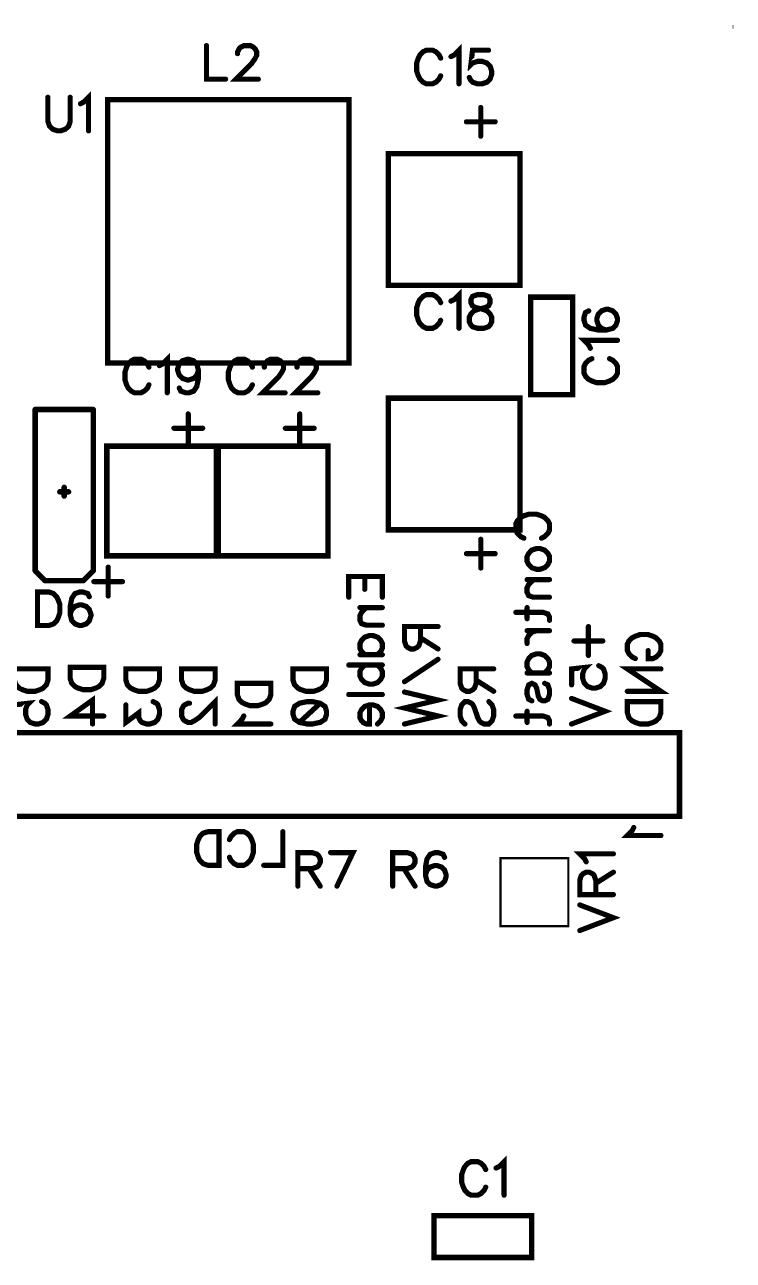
# Model space of a CAD drawing. Extents: x 0.01 to 6.15, y 0 to 8.66.
# Drawn here: x 1.729 to 3.001, y 2.12 to 4.338 of the extents above; entities that cross this region are included whole.
import ezdxf

# ---------------------------------------------------------------- set-up
doc = ezdxf.new("R2010")
doc.units = 0
doc.layers.add('Top_Silk', color=2, linetype='CONTINUOUS')

msp = doc.modelspace()

# ---------------------------------------------------------------- linework, layer by layer
at = {"layer": 'Top_Silk', "linetype": 'CONTINUOUS'}
for points, const_width in [([(3.0003, 4.3307), (3.0003, 4.337)], 0.0013), ([(2.0553, 4.3002), (2.0553, 4.2399), (2.0897, 4.2399)], 0.0093), ([(2.1111, 4.2858), (2.1111, 4.2886), (2.114, 4.2944), (2.1169, 4.2973), (2.1226, 4.3001), (2.1341, 4.3001), (2.1398, 4.2973), (2.1427, 4.2944), (2.1456, 4.2886), (2.1456, 4.2829), (2.1427, 4.2772), (2.1369, 4.2686), (2.1082, 4.2399), (2.1484, 4.2399)], 0.0093), ([(2.4942, 4.2804), (2.5, 4.2833), (2.5086, 4.2919), (2.5086, 4.2316)], 0.0093), ([(2.4757, 4.2776), (2.4728, 4.2833), (2.4671, 4.2891), (2.4614, 4.2919), (2.4499, 4.2919), (2.4441, 4.2891), (2.4384, 4.2833), (2.4355, 4.2776), (2.4326, 4.269), (2.4326, 4.2546), (2.4355, 4.246), (2.4384, 4.2403), (2.4441, 4.2345), (2.4499, 4.2316), (2.4614, 4.2316), (2.4671, 4.2345), (2.4728, 4.2403), (2.4757, 4.246)], 0.0093), ([(2.5616, 4.2919), (2.5329, 4.2919), (2.53, 4.2661), (2.5329, 4.2689), (2.5415, 4.2718), (2.5501, 4.2718), (2.5587, 4.2689), (2.5645, 4.2632), (2.5673, 4.2546), (2.5673, 4.2489), (2.5645, 4.2403), (2.5587, 4.2345), (2.5501, 4.2316), (2.5415, 4.2316), (2.5329, 4.2345), (2.53, 4.2374), (2.5271, 4.2431)], 0.0093), ([(1.8294, 4.1959), (1.8351, 4.1988), (1.8437, 4.2074), (1.8437, 4.1472)], 0.0093), ([(1.7706, 4.2075), (1.7706, 4.1644), (1.7735, 4.1558), (1.7793, 4.1501), (1.7879, 4.1472), (1.7936, 4.1472), (1.8022, 4.1501), (1.808, 4.1558), (1.8108, 4.1644), (1.8108, 4.2075)], 0.0093), ([(1.8781, 4.2031), (2.3112, 4.2031), (2.3112, 3.7306), (1.8781, 3.7306), (1.8781, 4.2031)], 0.0098), ([(2.5477, 4.1892), (2.5477, 4.1376)], 0.0093), ([(2.5219, 4.1634), (2.5736, 4.1634)], 0.0093), ([(2.6181, 4.1062), (2.3819, 4.1062), (2.3819, 3.87), (2.6181, 3.87), (2.6181, 4.1062)], 0.0098), ([(2.4942, 3.8416), (2.5, 3.8445), (2.5086, 3.8531), (2.5086, 3.7929)], 0.0093), ([(2.4757, 3.8388), (2.4729, 3.8445), (2.4671, 3.8503), (2.4614, 3.8531), (2.4499, 3.8531), (2.4441, 3.8503), (2.4384, 3.8445), (2.4355, 3.8388), (2.4327, 3.8302), (2.4327, 3.8158), (2.4355, 3.8072), (2.4384, 3.8015), (2.4441, 3.7958), (2.4499, 3.7929), (2.4614, 3.7929), (2.4671, 3.7958), (2.4729, 3.8015), (2.4757, 3.8072)], 0.0093), ([(2.5415, 3.8531), (2.5329, 3.8502), (2.53, 3.8445), (2.53, 3.8387), (2.5329, 3.833), (2.5386, 3.8301), (2.5501, 3.8273), (2.5587, 3.8244), (2.5644, 3.8187), (2.5673, 3.8129), (2.5673, 3.8043), (2.5644, 3.7986), (2.5616, 3.7957), (2.553, 3.7929), (2.5415, 3.7929), (2.5329, 3.7957), (2.53, 3.7986), (2.5272, 3.8043), (2.5272, 3.8129), (2.53, 3.8187), (2.5358, 3.8244), (2.5443, 3.8273), (2.5558, 3.8301), (2.5616, 3.833), (2.5644, 3.8387), (2.5644, 3.8445), (2.5616, 3.8502), (2.553, 3.8531), (2.5415, 3.8531)], 0.0093), ([(2.7125, 3.8488), (2.6374, 3.8488), (2.6374, 3.6736), (2.7125, 3.6736), (2.7125, 3.8488)], 0.0098), ([(2.7415, 3.8242), (2.7358, 3.8214), (2.733, 3.8128), (2.733, 3.8071), (2.7358, 3.7984), (2.7444, 3.7927), (2.7588, 3.7898), (2.7731, 3.7898), (2.7846, 3.7927), (2.7903, 3.7984), (2.7932, 3.8071), (2.7932, 3.8099), (2.7903, 3.8185), (2.7846, 3.8242), (2.7759, 3.8271), (2.7731, 3.8271), (2.7645, 3.8242), (2.7588, 3.8185), (2.7559, 3.8099), (2.7559, 3.8071), (2.7588, 3.7984), (2.7645, 3.7927), (2.7731, 3.7898)], 0.0093), ([(2.7444, 3.7569), (2.7415, 3.7627), (2.733, 3.7713), (2.7932, 3.7713)], 0.0093), ([(1.9706, 3.7259), (1.9764, 3.7288), (1.985, 3.7373), (1.985, 3.6771)], 0.0093), ([(1.9521, 3.7231), (1.9493, 3.7288), (1.9435, 3.7345), (1.9378, 3.7374), (1.9263, 3.7374), (1.9205, 3.7345), (1.9148, 3.7288), (1.9119, 3.7231), (1.9091, 3.7144), (1.9091, 3.7001), (1.9119, 3.6915), (1.9148, 3.6857), (1.9205, 3.68), (1.9263, 3.6771), (1.9378, 3.6771), (1.9435, 3.68), (1.9493, 3.6857), (1.9521, 3.6915)], 0.0093), ([(2.0409, 3.7173), (2.038, 3.7087), (2.0323, 3.7029), (2.0237, 3.7001), (2.0208, 3.7001), (2.0122, 3.7029), (2.0065, 3.7087), (2.0036, 3.7173), (2.0036, 3.7201), (2.0065, 3.7288), (2.0122, 3.7345), (2.0208, 3.7373), (2.0237, 3.7373), (2.0323, 3.7345), (2.038, 3.7288), (2.0409, 3.7173), (2.0409, 3.7029), (2.038, 3.6886), (2.0323, 3.68), (2.0237, 3.6771), (2.0179, 3.6771), (2.0093, 3.68), (2.0065, 3.6857)], 0.0093), ([(2.1378, 3.7231), (2.1349, 3.7288), (2.1292, 3.7345), (2.1235, 3.7374), (2.112, 3.7374), (2.1062, 3.7345), (2.1005, 3.7288), (2.0976, 3.7231), (2.0947, 3.7144), (2.0947, 3.7001), (2.0976, 3.6915), (2.1005, 3.6857), (2.1062, 3.68), (2.112, 3.6771), (2.1235, 3.6771), (2.1292, 3.68), (2.1349, 3.6857), (2.1378, 3.6915)], 0.0093), ([(2.1592, 3.723), (2.1592, 3.7259), (2.1621, 3.7316), (2.1649, 3.7345), (2.1707, 3.7373), (2.1822, 3.7373), (2.1879, 3.7345), (2.1907, 3.7316), (2.1937, 3.7259), (2.1937, 3.7201), (2.1907, 3.7144), (2.185, 3.7058), (2.1563, 3.6771), (2.1965, 3.6771)], 0.0093), ([(2.2179, 3.723), (2.2179, 3.7259), (2.2208, 3.7316), (2.2237, 3.7345), (2.2294, 3.7373), (2.2409, 3.7373), (2.2466, 3.7345), (2.2495, 3.7316), (2.2524, 3.7259), (2.2524, 3.7201), (2.2495, 3.7144), (2.2437, 3.7058), (2.215, 3.6771), (2.2552, 3.6771)], 0.0093), ([(2.7472, 3.7384), (2.7415, 3.7355), (2.7357, 3.7297), (2.7329, 3.724), (2.7329, 3.7126), (2.7357, 3.7068), (2.7415, 3.7011), (2.7472, 3.6982), (2.7558, 3.6953), (2.7702, 3.6953), (2.7788, 3.6982), (2.7846, 3.7011), (2.7903, 3.7068), (2.7932, 3.7126), (2.7932, 3.724), (2.7903, 3.7297), (2.7846, 3.7355), (2.7788, 3.7384)], 0.0093), ([(2.3819, 3.4312), (2.6181, 3.4312), (2.6181, 3.6674), (2.3819, 3.6674), (2.3819, 3.4312)], 0.0098), ([(1.7478, 3.6471), (1.7478, 3.3579)], 0.0098), ([(1.7478, 3.6471), (1.8521, 3.6471)], 0.0098), ([(1.8521, 3.6471), (1.8521, 3.3579)], 0.0098), ([(2.0227, 3.6392), (2.0227, 3.5876)], 0.0093), ([(2.2227, 3.6392), (2.2227, 3.5876)], 0.0093), ([(1.9969, 3.6134), (2.0486, 3.6134)], 0.0093), ([(2.1969, 3.6134), (2.2486, 3.6134)], 0.0093), ([(2.0734, 3.5812), (1.8766, 3.5812), (1.8766, 3.3844), (2.0734, 3.3844), (2.0734, 3.5812)], 0.0098), ([(2.2734, 3.5812), (2.0766, 3.5812), (2.0766, 3.3844), (2.2734, 3.3844), (2.2734, 3.5812)], 0.0098), ([(1.7922, 3.4994), (1.8078, 3.4994)], 0.0098), ([(1.8, 3.5074), (1.8, 3.4918)], 0.0098), ([(2.625, 3.4162), (2.6193, 3.419), (2.6136, 3.4248), (2.6107, 3.4305), (2.6107, 3.442), (2.6136, 3.4478), (2.6193, 3.4535), (2.625, 3.4564), (2.6337, 3.4592), (2.6481, 3.4592), (2.6566, 3.4564), (2.6624, 3.4535), (2.6681, 3.4478), (2.671, 3.442), (2.671, 3.4305), (2.6681, 3.4248), (2.6624, 3.419), (2.6566, 3.4162)], 0.0093), ([(2.5477, 3.4142), (2.5477, 3.3626)], 0.0093), ([(2.5219, 3.3884), (2.5736, 3.3884)], 0.0093), ([(2.6308, 3.3833), (2.6337, 3.389), (2.6394, 3.3948), (2.6481, 3.3977), (2.6538, 3.3977), (2.6624, 3.3948), (2.6681, 3.389), (2.671, 3.3833), (2.671, 3.3747), (2.6681, 3.3689), (2.6624, 3.3632), (2.6538, 3.3603), (2.6481, 3.3603), (2.6394, 3.3632), (2.6337, 3.3689), (2.6308, 3.3747), (2.6308, 3.3833)], 0.0093), ([(1.7478, 3.3579), (1.7656, 3.3401)], 0.0098), ([(1.8521, 3.3579), (1.8344, 3.3401)], 0.0098), ([(1.879, 3.3642), (1.879, 3.3125)], 0.0093), ([(2.3107, 3.3102), (2.3107, 3.3474), (2.371, 3.3474), (2.371, 3.3102)], 0.0093), ([(2.3395, 3.3474), (2.3395, 3.3245)], 0.0093), ([(1.7656, 3.3401), (1.8344, 3.3401)], 0.0098), ([(1.8532, 3.3383), (1.9048, 3.3383)], 0.0093), ([(2.6308, 3.3418), (2.671, 3.3418)], 0.0093), ([(2.6423, 3.3418), (2.6337, 3.3332), (2.6308, 3.3274), (2.6308, 3.3189), (2.6337, 3.3131), (2.6423, 3.3102), (2.671, 3.3102)], 0.0093), ([(1.752, 3.3197), (1.752, 3.2594), (1.7721, 3.2594), (1.7807, 3.2623), (1.7865, 3.268), (1.7893, 3.2738), (1.7922, 3.2824), (1.7922, 3.2968), (1.7893, 3.3054), (1.7865, 3.3111), (1.7807, 3.3169), (1.7721, 3.3197), (1.752, 3.3197)], 0.0093), ([(1.8451, 3.3111), (1.8423, 3.3168), (1.8337, 3.3196), (1.8279, 3.3196), (1.8193, 3.3168), (1.8136, 3.3082), (1.8107, 3.2938), (1.8107, 3.2795), (1.8136, 3.268), (1.8193, 3.2623), (1.8279, 3.2594), (1.8308, 3.2594), (1.8394, 3.2623), (1.8451, 3.268), (1.848, 3.2767), (1.848, 3.2795), (1.8451, 3.2881), (1.8394, 3.2938), (1.8308, 3.2967), (1.8279, 3.2967), (1.8193, 3.2938), (1.8136, 3.2881), (1.8107, 3.2795)], 0.0093), ([(2.3308, 3.2916), (2.371, 3.2916)], 0.0093), ([(2.3423, 3.2916), (2.3337, 3.283), (2.3308, 3.2772), (2.3308, 3.2687), (2.3337, 3.2629), (2.3423, 3.2601), (2.371, 3.2601)], 0.0093), ([(2.6107, 3.2831), (2.6595, 3.2831), (2.6681, 3.2802), (2.671, 3.2745), (2.671, 3.2688)], 0.0093), ([(2.6308, 3.2917), (2.6308, 3.2716)], 0.0093), ([(2.4394, 3.2576), (2.4394, 3.2318), (2.4365, 3.2231), (2.4336, 3.2202), (2.4279, 3.2174), (2.4221, 3.2174), (2.4164, 3.2202), (2.4135, 3.2231), (2.4107, 3.2318), (2.4107, 3.2576), (2.471, 3.2576)], 0.0093), ([(2.7409, 3.2575), (2.7409, 3.2058)], 0.0093), ([(2.3395, 3.2071), (2.3337, 3.2128), (2.3308, 3.2186), (2.3308, 3.2271), (2.3337, 3.2329), (2.3395, 3.2386), (2.3481, 3.2415), (2.3538, 3.2415), (2.3624, 3.2386), (2.3681, 3.2329), (2.371, 3.2271), (2.371, 3.2186), (2.3681, 3.2128), (2.3624, 3.2071)], 0.0093), ([(2.4394, 3.2375), (2.471, 3.2174)], 0.0093), ([(2.6308, 3.2502), (2.671, 3.2502)], 0.0093), ([(2.6481, 3.2502), (2.6394, 3.2473), (2.6337, 3.2416), (2.6308, 3.2358), (2.6308, 3.2272)], 0.0093), ([(2.8251, 3.2001), (2.8194, 3.203), (2.8136, 3.2088), (2.8108, 3.2145), (2.8108, 3.2259), (2.8136, 3.2317), (2.8194, 3.2374), (2.8251, 3.2403), (2.8337, 3.2432), (2.8481, 3.2432), (2.8566, 3.2403), (2.8624, 3.2374), (2.8681, 3.2317), (2.871, 3.2259), (2.871, 3.2145), (2.8681, 3.2088), (2.8624, 3.203), (2.8566, 3.2001), (2.8481, 3.2001), (2.8481, 3.2145)], 0.0093), ([(2.715, 3.2317), (2.7667, 3.2317)], 0.0093), ([(2.3107, 3.1886), (2.371, 3.1886)], 0.0093), ([(2.3308, 3.2071), (2.371, 3.2071)], 0.0093), ([(2.3395, 3.1886), (2.3337, 3.1828), (2.3308, 3.1771), (2.3308, 3.1685), (2.3337, 3.1628), (2.3395, 3.157), (2.3481, 3.1542), (2.3538, 3.1542), (2.3624, 3.157), (2.3681, 3.1628), (2.371, 3.1685), (2.371, 3.1771), (2.3681, 3.1828), (2.3624, 3.1886)], 0.0093), ([(2.471, 3.1988), (2.4107, 3.1587)], 0.0093), ([(2.6394, 3.1743), (2.6337, 3.18), (2.6308, 3.1857), (2.6308, 3.1943), (2.6337, 3.2001), (2.6394, 3.2058), (2.6481, 3.2087), (2.6538, 3.2087), (2.6624, 3.2058), (2.6681, 3.2001), (2.671, 3.1943), (2.671, 3.1857), (2.6681, 3.18), (2.6624, 3.1743)], 0.0093), ([(1.7106, 3.1816), (1.7709, 3.1816), (1.7709, 3.1615), (1.768, 3.1529), (1.7623, 3.1471), (1.7565, 3.1443), (1.748, 3.1414), (1.7336, 3.1414), (1.725, 3.1443), (1.7192, 3.1471), (1.7135, 3.1529), (1.7106, 3.1615), (1.7106, 3.1816)], 0.0093), ([(1.8107, 3.1845), (1.871, 3.1845), (1.871, 3.1644), (1.8681, 3.1557), (1.8624, 3.15), (1.8566, 3.1471), (1.8481, 3.1443), (1.8337, 3.1443), (1.8251, 3.1471), (1.8193, 3.15), (1.8136, 3.1557), (1.8107, 3.1644), (1.8107, 3.1845)], 0.0093), ([(1.9107, 3.1816), (1.971, 3.1816), (1.971, 3.1615), (1.968, 3.1529), (1.9623, 3.1471), (1.9566, 3.1443), (1.948, 3.1414), (1.9336, 3.1414), (1.925, 3.1443), (1.9193, 3.1471), (1.9135, 3.1529), (1.9107, 3.1615), (1.9107, 3.1816)], 0.0093), ([(2.0106, 3.1816), (2.0709, 3.1816), (2.0709, 3.1615), (2.068, 3.1529), (2.0623, 3.1471), (2.0565, 3.1443), (2.0479, 3.1414), (2.0335, 3.1414), (2.0249, 3.1443), (2.0192, 3.1471), (2.0135, 3.1529), (2.0106, 3.1615), (2.0106, 3.1816)], 0.0093), ([(2.2106, 3.1816), (2.2709, 3.1816), (2.2709, 3.1615), (2.268, 3.1529), (2.2623, 3.1471), (2.2565, 3.1443), (2.248, 3.1414), (2.2336, 3.1414), (2.225, 3.1443), (2.2193, 3.1471), (2.2135, 3.1529), (2.2106, 3.1615), (2.2106, 3.1816)], 0.0093), ([(2.5393, 3.1816), (2.5393, 3.1558), (2.5364, 3.1472), (2.5336, 3.1443), (2.5279, 3.1414), (2.5221, 3.1414), (2.5164, 3.1443), (2.5135, 3.1472), (2.5106, 3.1558), (2.5106, 3.1816), (2.5709, 3.1816)], 0.0093), ([(2.6308, 3.1743), (2.671, 3.1743)], 0.0093), ([(2.7107, 3.1529), (2.7107, 3.1815), (2.7365, 3.1844), (2.7337, 3.1815), (2.7307, 3.1729), (2.7307, 3.1644), (2.7337, 3.1557), (2.7394, 3.15), (2.748, 3.1471), (2.7537, 3.1471), (2.7623, 3.15), (2.7681, 3.1557), (2.7709, 3.1644), (2.7709, 3.1729), (2.7681, 3.1815), (2.7652, 3.1844), (2.7595, 3.1873)], 0.0093), ([(2.8108, 3.1414), (2.871, 3.1414), (2.8108, 3.1816), (2.871, 3.1816)], 0.0093), ([(2.1107, 3.1558), (2.171, 3.1558), (2.171, 3.1357), (2.1681, 3.1271), (2.1624, 3.1213), (2.1566, 3.1185), (2.148, 3.1156), (2.1336, 3.1156), (2.125, 3.1185), (2.1193, 3.1213), (2.1136, 3.1271), (2.1107, 3.1357), (2.1107, 3.1558)], 0.0093), ([(2.5393, 3.1615), (2.5709, 3.1414)], 0.0093), ([(2.6394, 3.1242), (2.6337, 3.127), (2.6308, 3.1356), (2.6308, 3.1443), (2.6337, 3.1529), (2.6394, 3.1557), (2.6451, 3.1529), (2.6481, 3.1471), (2.6509, 3.1328), (2.6538, 3.127), (2.6595, 3.1242), (2.6624, 3.1242), (2.6681, 3.127), (2.671, 3.1356), (2.671, 3.1443), (2.6681, 3.1529), (2.6624, 3.1557)], 0.0093), ([(1.7107, 3.0885), (1.7107, 3.1171), (1.7365, 3.12), (1.7336, 3.1171), (1.7307, 3.1085), (1.7307, 3.0999), (1.7336, 3.0913), (1.7393, 3.0855), (1.748, 3.0827), (1.7537, 3.0827), (1.7623, 3.0855), (1.7681, 3.0913), (1.7709, 3.0999), (1.7709, 3.1085), (1.7681, 3.1171), (1.7651, 3.12), (1.7594, 3.1229)], 0.0093), ([(1.871, 3.097), (1.8108, 3.097), (1.8509, 3.1257), (1.8509, 3.0827)], 0.0093), ([(1.9107, 3.1171), (1.9107, 3.0856), (1.9337, 3.1028), (1.9337, 3.0942), (1.9365, 3.0885), (1.9394, 3.0856), (1.948, 3.0827), (1.9537, 3.0827), (1.9623, 3.0856), (1.9681, 3.0913), (1.971, 3.0999), (1.971, 3.1086), (1.9681, 3.1171), (1.9652, 3.12), (1.9595, 3.1229)], 0.0093), ([(2.025, 3.12), (2.0221, 3.12), (2.0164, 3.1171), (2.0135, 3.1143), (2.0107, 3.1085), (2.0107, 3.097), (2.0135, 3.0913), (2.0164, 3.0885), (2.0221, 3.0855), (2.0278, 3.0855), (2.0336, 3.0885), (2.0422, 3.0942), (2.0709, 3.1229), (2.0709, 3.0827)], 0.0093), ([(2.2107, 3.1056), (2.2136, 3.1143), (2.2222, 3.12), (2.2365, 3.1229), (2.2451, 3.1229), (2.2595, 3.12), (2.2681, 3.1143), (2.2709, 3.1056), (2.2709, 3.0999), (2.2681, 3.0913), (2.2595, 3.0856), (2.2451, 3.0827), (2.2365, 3.0827), (2.2222, 3.0856), (2.2136, 3.0913), (2.2107, 3.0999), (2.2107, 3.1056)], 0.0093), ([(2.3107, 3.1356), (2.371, 3.1356)], 0.0093), ([(2.4107, 3.1401), (2.471, 3.1257), (2.4107, 3.1114), (2.471, 3.0971), (2.4107, 3.0827)], 0.0093), ([(2.5192, 3.0827), (2.5135, 3.0884), (2.5106, 3.097), (2.5106, 3.1085), (2.5135, 3.1171), (2.5192, 3.1229), (2.5249, 3.1229), (2.5307, 3.12), (2.5336, 3.1171), (2.5364, 3.1114), (2.5422, 3.0942), (2.545, 3.0884), (2.548, 3.0855), (2.5537, 3.0827), (2.5623, 3.0827), (2.568, 3.0884), (2.5709, 3.097), (2.5709, 3.1085), (2.568, 3.1171), (2.5623, 3.1229)], 0.0093), ([(2.7107, 3.1286), (2.7709, 3.1056), (2.7107, 3.0827)], 0.0093), ([(2.8108, 3.1229), (2.871, 3.1229), (2.871, 3.1028), (2.8681, 3.0942), (2.8624, 3.0884), (2.8566, 3.0855), (2.8481, 3.0827), (2.8337, 3.0827), (2.8251, 3.0855), (2.8194, 3.0884), (2.8136, 3.0942), (2.8108, 3.1028), (2.8108, 3.1229)], 0.0093), ([(2.2222, 3.0856), (2.2595, 3.12)], 0.0093), ([(2.3481, 3.1171), (2.3481, 3.0827), (2.3423, 3.0827), (2.3365, 3.0855), (2.3337, 3.0884), (2.3308, 3.0942), (2.3308, 3.1028), (2.3337, 3.1085), (2.3395, 3.1143), (2.3481, 3.1171), (2.3538, 3.1171), (2.3624, 3.1143), (2.3681, 3.1085), (2.371, 3.1028), (2.371, 3.0942), (2.3681, 3.0884), (2.3624, 3.0827)], 0.0093), ([(2.6308, 3.1056), (2.6308, 3.0855)], 0.0093), ([(2.1222, 3.0971), (2.1193, 3.0913), (2.1108, 3.0827), (2.171, 3.0827)], 0.0093), ([(2.6107, 3.097), (2.6595, 3.097), (2.6681, 3.0942), (2.671, 3.0884), (2.671, 3.0827)], 0.0093), ([(2.9043, 3.0671), (1.2793, 3.0671), (1.2793, 2.917), (2.9043, 2.917), (2.9043, 3.0671)], 0.0098), ([(2.078, 2.8895), (2.078, 2.8292), (2.0579, 2.8292), (2.0493, 2.8321), (2.0435, 2.8378), (2.0406, 2.8436), (2.0378, 2.8522), (2.0378, 2.8666), (2.0406, 2.8752), (2.0435, 2.8809), (2.0493, 2.8867), (2.0579, 2.8895), (2.078, 2.8895)], 0.0093), ([(2.0965, 2.8752), (2.0994, 2.8809), (2.1051, 2.8867), (2.1108, 2.8895), (2.1223, 2.8895), (2.1281, 2.8867), (2.1338, 2.8809), (2.1367, 2.8752), (2.1395, 2.8666), (2.1395, 2.8522), (2.1367, 2.8436), (2.1338, 2.8378), (2.1281, 2.8321), (2.1223, 2.8292), (2.1108, 2.8292), (2.1051, 2.8321), (2.0994, 2.8378), (2.0965, 2.8436)], 0.0093), ([(2.1925, 2.8895), (2.1925, 2.8292), (2.1581, 2.8292)], 0.0093), ([(2.8223, 2.897), (2.8194, 2.8913), (2.8108, 2.8826), (2.871, 2.8826)], 0.0093), ([(2.2194, 2.8232), (2.2452, 2.8232), (2.2538, 2.8261), (2.2568, 2.829), (2.2596, 2.8347), (2.2596, 2.8405), (2.2568, 2.8462), (2.2538, 2.8491), (2.2452, 2.8519), (2.2194, 2.8519), (2.2194, 2.7917)], 0.0093), ([(2.2896, 2.7917), (2.3183, 2.8519), (2.2781, 2.8519)], 0.0093), ([(2.3896, 2.8232), (2.4154, 2.8232), (2.4241, 2.8261), (2.427, 2.829), (2.4298, 2.8347), (2.4298, 2.8405), (2.427, 2.8462), (2.4241, 2.8491), (2.4154, 2.8519), (2.3896, 2.8519), (2.3896, 2.7917)], 0.0093), ([(2.4828, 2.8433), (2.4799, 2.849), (2.4713, 2.8519), (2.4656, 2.8519), (2.457, 2.849), (2.4512, 2.8404), (2.4484, 2.8261), (2.4484, 2.8117), (2.4512, 2.8003), (2.457, 2.7945), (2.4656, 2.7917), (2.4685, 2.7917), (2.477, 2.7945), (2.4828, 2.8003), (2.4856, 2.8089), (2.4856, 2.8117), (2.4828, 2.8204), (2.477, 2.8261), (2.4685, 2.8289), (2.4656, 2.8289), (2.457, 2.8261), (2.4512, 2.8204), (2.4484, 2.8117)], 0.0093), ([(2.583, 2.8419), (2.705, 2.8419), (2.705, 2.7199), (2.583, 2.7199), (2.583, 2.8419)], 0.0039), ([(2.7369, 2.8353), (2.734, 2.841), (2.7254, 2.8497), (2.7857, 2.8497)], 0.0093), ([(2.2395, 2.8232), (2.2596, 2.7917)], 0.0093), ([(2.4097, 2.8232), (2.4298, 2.7917)], 0.0093), ([(2.7541, 2.7766), (2.7541, 2.8024), (2.7512, 2.811), (2.7483, 2.8139), (2.7426, 2.8168), (2.7369, 2.8168), (2.7312, 2.8139), (2.7282, 2.811), (2.7254, 2.8024), (2.7254, 2.7766), (2.7857, 2.7766)], 0.0093), ([(2.7541, 2.7967), (2.7857, 2.8168)], 0.0093), ([(2.7254, 2.7121), (2.7857, 2.7351), (2.7254, 2.758)], 0.0093), ([(2.5751, 2.2859), (2.5809, 2.2888), (2.5895, 2.2973), (2.5895, 2.2371)], 0.0093), ([(2.5566, 2.2831), (2.5537, 2.2888), (2.5479, 2.2946), (2.5422, 2.2974), (2.5308, 2.2974), (2.525, 2.2946), (2.5193, 2.2888), (2.5164, 2.2831), (2.5135, 2.2745), (2.5135, 2.2601), (2.5164, 2.2515), (2.5193, 2.2457), (2.525, 2.24), (2.5308, 2.2371), (2.5422, 2.2371), (2.5479, 2.24), (2.5537, 2.2457), (2.5566, 2.2515)], 0.0093), ([(2.4639, 2.2003), (2.6391, 2.2003), (2.6391, 2.1252), (2.4639, 2.1252), (2.4639, 2.2003)], 0.0098)]:
    msp.add_lwpolyline(points, dxfattribs=dict(at, const_width=const_width))
for points, const_width in [([(2.053, 4.3002, 1), (2.0576, 4.3002, 1), (2.053, 4.3002, 1)], 0.0046), ([(2.1088, 4.2858, 1), (2.1135, 4.2858, 1), (2.1088, 4.2858, 1)], 0.0046), ([(2.4734, 4.2776, 1), (2.478, 4.2776, 1), (2.4734, 4.2776, 1)], 0.0046), ([(2.4919, 4.2804, 1), (2.4965, 4.2804, 1), (2.4919, 4.2804, 1)], 0.0046), ([(2.5592, 4.2919, 1), (2.5639, 4.2919, 1), (2.5592, 4.2919, 1)], 0.0046), ([(2.0874, 4.2399, 1), (2.092, 4.2399, 1), (2.0874, 4.2399, 1)], 0.0046), ([(2.1461, 4.2399, 1), (2.1507, 4.2399, 1), (2.1461, 4.2399, 1)], 0.0046), ([(2.4734, 4.246, 1), (2.478, 4.246, 1), (2.4734, 4.246, 1)], 0.0046), ([(2.5063, 4.2316, 1), (2.5109, 4.2316, 1), (2.5063, 4.2316, 1)], 0.0046), ([(2.5248, 4.2431, 1), (2.5294, 4.2431, 1), (2.5248, 4.2431, 1)], 0.0046), ([(1.7683, 4.2075, 1), (1.773, 4.2075, 1), (1.7683, 4.2075, 1)], 0.0046), ([(1.8085, 4.2075, 1), (1.8131, 4.2075, 1), (1.8085, 4.2075, 1)], 0.0046), ([(1.827, 4.1959, 1), (1.8317, 4.1959, 1), (1.827, 4.1959, 1)], 0.0046), ([(2.5454, 4.1892, 1), (2.55, 4.1892, 1), (2.5454, 4.1892, 1)], 0.0046), ([(1.8414, 4.1472, 1), (1.8461, 4.1472, 1), (1.8414, 4.1472, 1)], 0.0046), ([(2.5196, 4.1634, 1), (2.5242, 4.1634, 1), (2.5196, 4.1634, 1)], 0.0046), ([(2.5712, 4.1634, 1), (2.5759, 4.1634, 1), (2.5712, 4.1634, 1)], 0.0046), ([(2.5454, 4.1376, 1), (2.55, 4.1376, 1), (2.5454, 4.1376, 1)], 0.0046), ([(2.4734, 3.8388, 1), (2.478, 3.8388, 1), (2.4734, 3.8388, 1)], 0.0046), ([(2.4919, 3.8416, 1), (2.4966, 3.8416, 1), (2.4919, 3.8416, 1)], 0.0046), ([(2.5392, 3.8531, 1), (2.5438, 3.8531, 1), (2.5392, 3.8531, 1)], 0.0046), ([(2.7392, 3.8242, 1), (2.7438, 3.8242, 1), (2.7392, 3.8242, 1)], 0.0046), ([(2.4734, 3.8072, 1), (2.478, 3.8072, 1), (2.4734, 3.8072, 1)], 0.0046), ([(2.5063, 3.7929, 1), (2.511, 3.7929, 1), (2.5063, 3.7929, 1)], 0.0046), ([(2.7708, 3.7898, 1), (2.7754, 3.7898, 1), (2.7708, 3.7898, 1)], 0.0046), ([(2.7909, 3.7713, 1), (2.7955, 3.7713, 1), (2.7909, 3.7713, 1)], 0.0046), ([(2.7421, 3.7569, 1), (2.7467, 3.7569, 1), (2.7421, 3.7569, 1)], 0.0046), ([(1.9498, 3.7231, 1), (1.9544, 3.7231, 1), (1.9498, 3.7231, 1)], 0.0046), ([(1.9683, 3.7259, 1), (1.973, 3.7259, 1), (1.9683, 3.7259, 1)], 0.0046), ([(2.1355, 3.7231, 1), (2.1401, 3.7231, 1), (2.1355, 3.7231, 1)], 0.0046), ([(2.1569, 3.723, 1), (2.1615, 3.723, 1), (2.1569, 3.723, 1)], 0.0046), ([(2.2156, 3.723, 1), (2.2203, 3.723, 1), (2.2156, 3.723, 1)], 0.0046), ([(2.7449, 3.7384, 1), (2.7495, 3.7384, 1), (2.7449, 3.7384, 1)], 0.0046), ([(2.7765, 3.7384, 1), (2.7811, 3.7384, 1), (2.7765, 3.7384, 1)], 0.0046), ([(2.0386, 3.7173, 1), (2.0432, 3.7173, 1), (2.0386, 3.7173, 1)], 0.0046), ([(1.9498, 3.6915, 1), (1.9544, 3.6915, 1), (1.9498, 3.6915, 1)], 0.0046), ([(1.9827, 3.6771, 1), (1.9873, 3.6771, 1), (1.9827, 3.6771, 1)], 0.0046), ([(2.0042, 3.6857, 1), (2.0088, 3.6857, 1), (2.0042, 3.6857, 1)], 0.0046), ([(2.1355, 3.6915, 1), (2.1401, 3.6915, 1), (2.1355, 3.6915, 1)], 0.0046), ([(2.1942, 3.6771, 1), (2.1988, 3.6771, 1), (2.1942, 3.6771, 1)], 0.0046), ([(2.2529, 3.6771, 1), (2.2575, 3.6771, 1), (2.2529, 3.6771, 1)], 0.0046), ([(1.7454, 3.6471, 1), (1.7503, 3.6471, 1), (1.7454, 3.6471, 1)], 0.0049), ([(1.7454, 3.6471, 1), (1.7503, 3.6471, 1), (1.7454, 3.6471, 1)], 0.0049), ([(1.8497, 3.6471, 1), (1.8546, 3.6471, 1), (1.8497, 3.6471, 1)], 0.0049), ([(1.8497, 3.6471, 1), (1.8546, 3.6471, 1), (1.8497, 3.6471, 1)], 0.0049), ([(2.0204, 3.6392, 1), (2.025, 3.6392, 1), (2.0204, 3.6392, 1)], 0.0046), ([(2.2204, 3.6392, 1), (2.225, 3.6392, 1), (2.2204, 3.6392, 1)], 0.0046), ([(1.9946, 3.6134, 1), (1.9992, 3.6134, 1), (1.9946, 3.6134, 1)], 0.0046), ([(2.0462, 3.6134, 1), (2.0509, 3.6134, 1), (2.0462, 3.6134, 1)], 0.0046), ([(2.1946, 3.6134, 1), (2.1992, 3.6134, 1), (2.1946, 3.6134, 1)], 0.0046), ([(2.2462, 3.6134, 1), (2.2509, 3.6134, 1), (2.2462, 3.6134, 1)], 0.0046), ([(2.0204, 3.5876, 1), (2.025, 3.5876, 1), (2.0204, 3.5876, 1)], 0.0046), ([(2.2204, 3.5876, 1), (2.225, 3.5876, 1), (2.2204, 3.5876, 1)], 0.0046), ([(1.7897, 3.4994, 1), (1.7946, 3.4994, 1), (1.7897, 3.4994, 1)], 0.0049), ([(1.7975, 3.5074, 1), (1.8024, 3.5074, 1), (1.7975, 3.5074, 1)], 0.0049), ([(1.8053, 3.4994, 1), (1.8103, 3.4994, 1), (1.8053, 3.4994, 1)], 0.0049), ([(1.7975, 3.4918, 1), (1.8024, 3.4918, 1), (1.7975, 3.4918, 1)], 0.0049), ([(2.5454, 3.4142, 1), (2.55, 3.4142, 1), (2.5454, 3.4142, 1)], 0.0046), ([(2.6227, 3.4162, 1), (2.6274, 3.4162, 1), (2.6227, 3.4162, 1)], 0.0046), ([(2.6543, 3.4162, 1), (2.6589, 3.4162, 1), (2.6543, 3.4162, 1)], 0.0046), ([(2.5196, 3.3884, 1), (2.5242, 3.3884, 1), (2.5196, 3.3884, 1)], 0.0046), ([(2.5712, 3.3884, 1), (2.5759, 3.3884, 1), (2.5712, 3.3884, 1)], 0.0046), ([(2.6285, 3.3833, 1), (2.6331, 3.3833, 1), (2.6285, 3.3833, 1)], 0.0046), ([(1.7454, 3.3579, 1), (1.7503, 3.3579, 1), (1.7454, 3.3579, 1)], 0.0049), ([(1.7454, 3.3579, 1), (1.7503, 3.3579, 1), (1.7454, 3.3579, 1)], 0.0049), ([(1.8497, 3.3579, 1), (1.8546, 3.3579, 1), (1.8497, 3.3579, 1)], 0.0049), ([(1.8497, 3.3579, 1), (1.8546, 3.3579, 1), (1.8497, 3.3579, 1)], 0.0049), ([(1.8766, 3.3642, 1), (1.8813, 3.3642, 1), (1.8766, 3.3642, 1)], 0.0046), ([(2.3371, 3.3474, 1), (2.3418, 3.3474, 1), (2.3371, 3.3474, 1)], 0.0046), ([(2.5454, 3.3626, 1), (2.55, 3.3626, 1), (2.5454, 3.3626, 1)], 0.0046), ([(1.7631, 3.3401, 1), (1.768, 3.3401, 1), (1.7631, 3.3401, 1)], 0.0049), ([(1.7631, 3.3401, 1), (1.768, 3.3401, 1), (1.7631, 3.3401, 1)], 0.0049), ([(1.832, 3.3401, 1), (1.8369, 3.3401, 1), (1.832, 3.3401, 1)], 0.0049), ([(1.832, 3.3401, 1), (1.8369, 3.3401, 1), (1.832, 3.3401, 1)], 0.0049), ([(1.8508, 3.3383, 1), (1.8555, 3.3383, 1), (1.8508, 3.3383, 1)], 0.0046), ([(1.9025, 3.3383, 1), (1.9071, 3.3383, 1), (1.9025, 3.3383, 1)], 0.0046), ([(2.3371, 3.3245, 1), (2.3418, 3.3245, 1), (2.3371, 3.3245, 1)], 0.0046), ([(2.6285, 3.3418, 1), (2.6331, 3.3418, 1), (2.6285, 3.3418, 1)], 0.0046), ([(2.64, 3.3418, 1), (2.6446, 3.3418, 1), (2.64, 3.3418, 1)], 0.0046), ([(2.6687, 3.3418, 1), (2.6733, 3.3418, 1), (2.6687, 3.3418, 1)], 0.0046), ([(1.7497, 3.3197, 1), (1.7543, 3.3197, 1), (1.7497, 3.3197, 1)], 0.0046), ([(1.8428, 3.3111, 1), (1.8474, 3.3111, 1), (1.8428, 3.3111, 1)], 0.0046), ([(1.8766, 3.3125, 1), (1.8813, 3.3125, 1), (1.8766, 3.3125, 1)], 0.0046), ([(2.3084, 3.3102, 1), (2.3131, 3.3102, 1), (2.3084, 3.3102, 1)], 0.0046), ([(2.3687, 3.3102, 1), (2.3733, 3.3102, 1), (2.3687, 3.3102, 1)], 0.0046), ([(2.6687, 3.3102, 1), (2.6733, 3.3102, 1), (2.6687, 3.3102, 1)], 0.0046), ([(1.8084, 3.2795, 1), (1.813, 3.2795, 1), (1.8084, 3.2795, 1)], 0.0046), ([(2.3285, 3.2916, 1), (2.3331, 3.2916, 1), (2.3285, 3.2916, 1)], 0.0046), ([(2.34, 3.2916, 1), (2.3446, 3.2916, 1), (2.34, 3.2916, 1)], 0.0046), ([(2.3687, 3.2916, 1), (2.3733, 3.2916, 1), (2.3687, 3.2916, 1)], 0.0046), ([(2.6084, 3.2831, 1), (2.613, 3.2831, 1), (2.6084, 3.2831, 1)], 0.0046), ([(2.6285, 3.2917, 1), (2.6331, 3.2917, 1), (2.6285, 3.2917, 1)], 0.0046), ([(2.3687, 3.2601, 1), (2.3733, 3.2601, 1), (2.3687, 3.2601, 1)], 0.0046), ([(2.4371, 3.2576, 1), (2.4417, 3.2576, 1), (2.4371, 3.2576, 1)], 0.0046), ([(2.4686, 3.2576, 1), (2.4733, 3.2576, 1), (2.4686, 3.2576, 1)], 0.0046), ([(2.6285, 3.2716, 1), (2.6331, 3.2716, 1), (2.6285, 3.2716, 1)], 0.0046), ([(2.6687, 3.2688, 1), (2.6733, 3.2688, 1), (2.6687, 3.2688, 1)], 0.0046), ([(2.7385, 3.2575, 1), (2.7432, 3.2575, 1), (2.7385, 3.2575, 1)], 0.0046), ([(2.4371, 3.2375, 1), (2.4417, 3.2375, 1), (2.4371, 3.2375, 1)], 0.0046), ([(2.6285, 3.2502, 1), (2.6331, 3.2502, 1), (2.6285, 3.2502, 1)], 0.0046), ([(2.6457, 3.2502, 1), (2.6504, 3.2502, 1), (2.6457, 3.2502, 1)], 0.0046), ([(2.6687, 3.2502, 1), (2.6733, 3.2502, 1), (2.6687, 3.2502, 1)], 0.0046), ([(2.4686, 3.2174, 1), (2.4733, 3.2174, 1), (2.4686, 3.2174, 1)], 0.0046), ([(2.6285, 3.2272, 1), (2.6331, 3.2272, 1), (2.6285, 3.2272, 1)], 0.0046), ([(2.7127, 3.2317, 1), (2.7173, 3.2317, 1), (2.7127, 3.2317, 1)], 0.0046), ([(2.7643, 3.2317, 1), (2.769, 3.2317, 1), (2.7643, 3.2317, 1)], 0.0046), ([(2.8458, 3.2145, 1), (2.8504, 3.2145, 1), (2.8458, 3.2145, 1)], 0.0046), ([(2.3084, 3.1886, 1), (2.3131, 3.1886, 1), (2.3084, 3.1886, 1)], 0.0046), ([(2.3285, 3.2071, 1), (2.3331, 3.2071, 1), (2.3285, 3.2071, 1)], 0.0046), ([(2.3371, 3.2071, 1), (2.3418, 3.2071, 1), (2.3371, 3.2071, 1)], 0.0046), ([(2.3371, 3.1886, 1), (2.3418, 3.1886, 1), (2.3371, 3.1886, 1)], 0.0046), ([(2.3601, 3.2071, 1), (2.3647, 3.2071, 1), (2.3601, 3.2071, 1)], 0.0046), ([(2.3601, 3.1886, 1), (2.3647, 3.1886, 1), (2.3601, 3.1886, 1)], 0.0046), ([(2.3687, 3.2071, 1), (2.3733, 3.2071, 1), (2.3687, 3.2071, 1)], 0.0046), ([(2.3687, 3.1886, 1), (2.3733, 3.1886, 1), (2.3687, 3.1886, 1)], 0.0046), ([(2.4686, 3.1988, 1), (2.4733, 3.1988, 1), (2.4686, 3.1988, 1)], 0.0046), ([(2.7385, 3.2058, 1), (2.7432, 3.2058, 1), (2.7385, 3.2058, 1)], 0.0046), ([(2.8228, 3.2001, 1), (2.8274, 3.2001, 1), (2.8228, 3.2001, 1)], 0.0046), ([(1.8084, 3.1845, 1), (1.813, 3.1845, 1), (1.8084, 3.1845, 1)], 0.0046), ([(1.9083, 3.1816, 1), (1.913, 3.1816, 1), (1.9083, 3.1816, 1)], 0.0046), ([(2.0083, 3.1816, 1), (2.0129, 3.1816, 1), (2.0083, 3.1816, 1)], 0.0046), ([(2.2083, 3.1816, 1), (2.213, 3.1816, 1), (2.2083, 3.1816, 1)], 0.0046), ([(2.537, 3.1816, 1), (2.5416, 3.1816, 1), (2.537, 3.1816, 1)], 0.0046), ([(2.5686, 3.1816, 1), (2.5732, 3.1816, 1), (2.5686, 3.1816, 1)], 0.0046), ([(2.6285, 3.1743, 1), (2.6331, 3.1743, 1), (2.6285, 3.1743, 1)], 0.0046), ([(2.6371, 3.1743, 1), (2.6417, 3.1743, 1), (2.6371, 3.1743, 1)], 0.0046), ([(2.6601, 3.1743, 1), (2.6647, 3.1743, 1), (2.6601, 3.1743, 1)], 0.0046), ([(2.6687, 3.1743, 1), (2.6733, 3.1743, 1), (2.6687, 3.1743, 1)], 0.0046), ([(2.7571, 3.1873, 1), (2.7618, 3.1873, 1), (2.7571, 3.1873, 1)], 0.0046), ([(2.8687, 3.1816, 1), (2.8734, 3.1816, 1), (2.8687, 3.1816, 1)], 0.0046), ([(2.1084, 3.1558, 1), (2.113, 3.1558, 1), (2.1084, 3.1558, 1)], 0.0046), ([(2.4084, 3.1587, 1), (2.4131, 3.1587, 1), (2.4084, 3.1587, 1)], 0.0046), ([(2.537, 3.1615, 1), (2.5416, 3.1615, 1), (2.537, 3.1615, 1)], 0.0046), ([(2.6601, 3.1557, 1), (2.6647, 3.1557, 1), (2.6601, 3.1557, 1)], 0.0046), ([(2.7084, 3.1529, 1), (2.713, 3.1529, 1), (2.7084, 3.1529, 1)], 0.0046), ([(1.7571, 3.1229, 1), (1.7618, 3.1229, 1), (1.7571, 3.1229, 1)], 0.0046), ([(1.9572, 3.1229, 1), (1.9618, 3.1229, 1), (1.9572, 3.1229, 1)], 0.0046), ([(2.3084, 3.1356, 1), (2.3131, 3.1356, 1), (2.3084, 3.1356, 1)], 0.0046), ([(2.3687, 3.1356, 1), (2.3733, 3.1356, 1), (2.3687, 3.1356, 1)], 0.0046), ([(2.4084, 3.1401, 1), (2.413, 3.1401, 1), (2.4084, 3.1401, 1)], 0.0046), ([(2.56, 3.1229, 1), (2.5646, 3.1229, 1), (2.56, 3.1229, 1)], 0.0046), ([(2.5686, 3.1414, 1), (2.5732, 3.1414, 1), (2.5686, 3.1414, 1)], 0.0046), ([(2.6371, 3.1242, 1), (2.6417, 3.1242, 1), (2.6371, 3.1242, 1)], 0.0046), ([(2.7083, 3.1286, 1), (2.713, 3.1286, 1), (2.7083, 3.1286, 1)], 0.0046), ([(2.8084, 3.1414, 1), (2.8131, 3.1414, 1), (2.8084, 3.1414, 1)], 0.0046), ([(2.8084, 3.1229, 1), (2.8131, 3.1229, 1), (2.8084, 3.1229, 1)], 0.0046), ([(1.9084, 3.1171, 1), (1.913, 3.1171, 1), (1.9084, 3.1171, 1)], 0.0046), ([(2.0227, 3.12, 1), (2.0273, 3.12, 1), (2.0227, 3.12, 1)], 0.0046), ([(2.2084, 3.1056, 1), (2.213, 3.1056, 1), (2.2084, 3.1056, 1)], 0.0046), ([(2.2571, 3.12, 1), (2.2618, 3.12, 1), (2.2571, 3.12, 1)], 0.0046), ([(2.3458, 3.1171, 1), (2.3504, 3.1171, 1), (2.3458, 3.1171, 1)], 0.0046), ([(2.6285, 3.1056, 1), (2.6331, 3.1056, 1), (2.6285, 3.1056, 1)], 0.0046), ([(1.8486, 3.0827, 1), (1.8532, 3.0827, 1), (1.8486, 3.0827, 1)], 0.0046), ([(1.8687, 3.097, 1), (1.8733, 3.097, 1), (1.8687, 3.097, 1)], 0.0046), ([(2.0686, 3.0827, 1), (2.0732, 3.0827, 1), (2.0686, 3.0827, 1)], 0.0046), ([(2.1199, 3.0971, 1), (2.1246, 3.0971, 1), (2.1199, 3.0971, 1)], 0.0046), ([(2.1687, 3.0827, 1), (2.1733, 3.0827, 1), (2.1687, 3.0827, 1)], 0.0046), ([(2.2199, 3.0856, 1), (2.2245, 3.0856, 1), (2.2199, 3.0856, 1)], 0.0046), ([(2.3601, 3.0827, 1), (2.3647, 3.0827, 1), (2.3601, 3.0827, 1)], 0.0046), ([(2.4084, 3.0827, 1), (2.413, 3.0827, 1), (2.4084, 3.0827, 1)], 0.0046), ([(2.5169, 3.0827, 1), (2.5216, 3.0827, 1), (2.5169, 3.0827, 1)], 0.0046), ([(2.6084, 3.097, 1), (2.613, 3.097, 1), (2.6084, 3.097, 1)], 0.0046), ([(2.6285, 3.0855, 1), (2.6331, 3.0855, 1), (2.6285, 3.0855, 1)], 0.0046), ([(2.6687, 3.0827, 1), (2.6733, 3.0827, 1), (2.6687, 3.0827, 1)], 0.0046), ([(2.7083, 3.0827, 1), (2.713, 3.0827, 1), (2.7083, 3.0827, 1)], 0.0046), ([(2.0757, 2.8895, 1), (2.0803, 2.8895, 1), (2.0757, 2.8895, 1)], 0.0046), ([(2.1902, 2.8895, 1), (2.1948, 2.8895, 1), (2.1902, 2.8895, 1)], 0.0046), ([(2.82, 2.897, 1), (2.8246, 2.897, 1), (2.82, 2.897, 1)], 0.0046), ([(2.8687, 2.8826, 1), (2.8734, 2.8826, 1), (2.8687, 2.8826, 1)], 0.0046), ([(2.0942, 2.8752, 1), (2.0988, 2.8752, 1), (2.0942, 2.8752, 1)], 0.0046), ([(2.0942, 2.8436, 1), (2.0988, 2.8436, 1), (2.0942, 2.8436, 1)], 0.0046), ([(2.2758, 2.8519, 1), (2.2804, 2.8519, 1), (2.2758, 2.8519, 1)], 0.0046), ([(2.4805, 2.8433, 1), (2.4851, 2.8433, 1), (2.4805, 2.8433, 1)], 0.0046), ([(2.7346, 2.8353, 1), (2.7392, 2.8353, 1), (2.7346, 2.8353, 1)], 0.0046), ([(2.7834, 2.8497, 1), (2.788, 2.8497, 1), (2.7834, 2.8497, 1)], 0.0046), ([(2.1558, 2.8292, 1), (2.1604, 2.8292, 1), (2.1558, 2.8292, 1)], 0.0046), ([(2.2171, 2.8232, 1), (2.2217, 2.8232, 1), (2.2171, 2.8232, 1)], 0.0046), ([(2.2372, 2.8232, 1), (2.2418, 2.8232, 1), (2.2372, 2.8232, 1)], 0.0046), ([(2.3873, 2.8232, 1), (2.392, 2.8232, 1), (2.3873, 2.8232, 1)], 0.0046), ([(2.4074, 2.8232, 1), (2.4121, 2.8232, 1), (2.4074, 2.8232, 1)], 0.0046), ([(2.446, 2.8117, 1), (2.4507, 2.8117, 1), (2.446, 2.8117, 1)], 0.0046), ([(2.7834, 2.8168, 1), (2.788, 2.8168, 1), (2.7834, 2.8168, 1)], 0.0046), ([(2.2171, 2.7917, 1), (2.2217, 2.7917, 1), (2.2171, 2.7917, 1)], 0.0046), ([(2.2573, 2.7917, 1), (2.2619, 2.7917, 1), (2.2573, 2.7917, 1)], 0.0046), ([(2.2873, 2.7917, 1), (2.2919, 2.7917, 1), (2.2873, 2.7917, 1)], 0.0046), ([(2.3873, 2.7917, 1), (2.392, 2.7917, 1), (2.3873, 2.7917, 1)], 0.0046), ([(2.4275, 2.7917, 1), (2.4321, 2.7917, 1), (2.4275, 2.7917, 1)], 0.0046), ([(2.7518, 2.7967, 1), (2.7564, 2.7967, 1), (2.7518, 2.7967, 1)], 0.0046), ([(2.7518, 2.7766, 1), (2.7564, 2.7766, 1), (2.7518, 2.7766, 1)], 0.0046), ([(2.7834, 2.7766, 1), (2.788, 2.7766, 1), (2.7834, 2.7766, 1)], 0.0046), ([(2.7231, 2.758, 1), (2.7277, 2.758, 1), (2.7231, 2.758, 1)], 0.0046), ([(2.7231, 2.7121, 1), (2.7277, 2.7121, 1), (2.7231, 2.7121, 1)], 0.0046), ([(2.5542, 2.2831, 1), (2.5589, 2.2831, 1), (2.5542, 2.2831, 1)], 0.0046), ([(2.5728, 2.2859, 1), (2.5774, 2.2859, 1), (2.5728, 2.2859, 1)], 0.0046), ([(2.5542, 2.2515, 1), (2.5589, 2.2515, 1), (2.5542, 2.2515, 1)], 0.0046), ([(2.5872, 2.2371, 1), (2.5918, 2.2371, 1), (2.5872, 2.2371, 1)], 0.0046)]:
    msp.add_lwpolyline(points, format="xyb", dxfattribs=dict(at, const_width=const_width))

doc.saveas('drawing.dxf')
